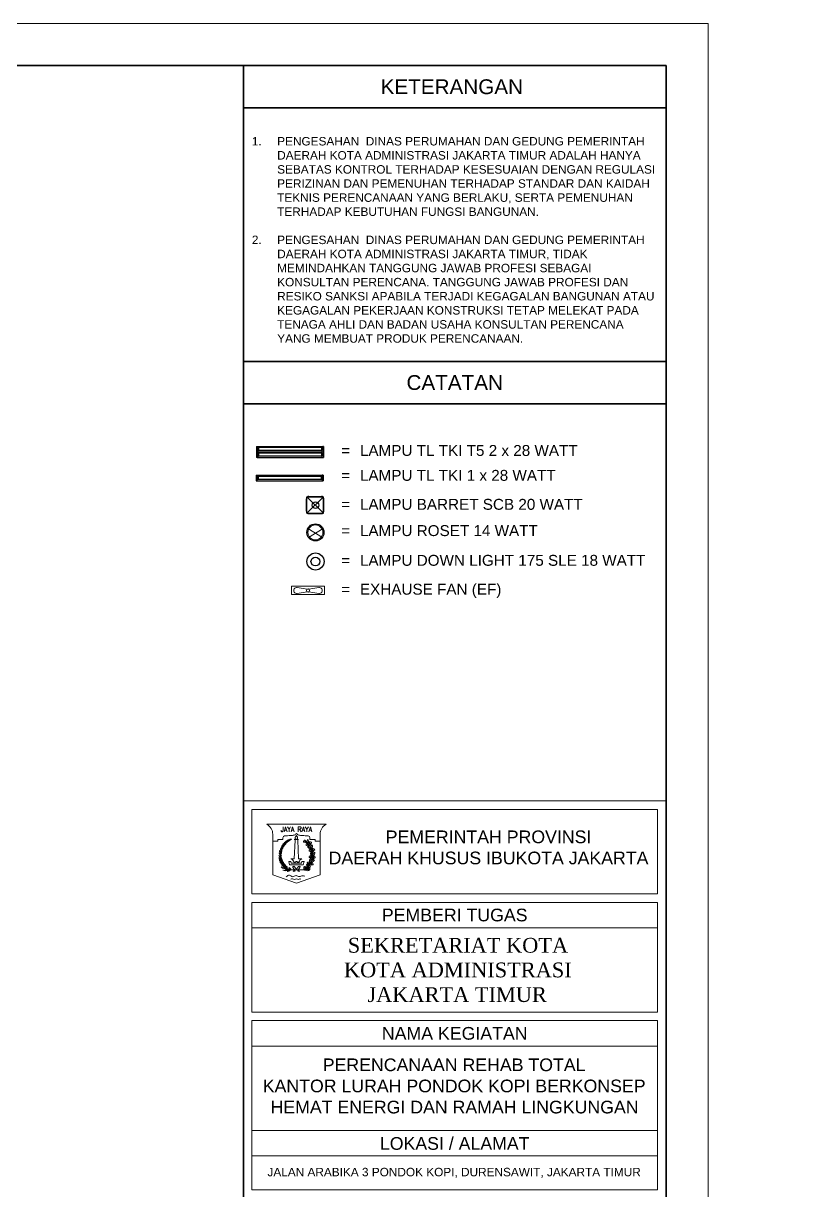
# Model space of a CAD drawing. Header units: millimetres. Extents: x -17012 to 17775, y -5570 to 5430.
# Drawn here: x -3454 to 191, y -95 to 5430 of the extents above; entities that cross this region are included whole.
import ezdxf
from ezdxf.enums import TextEntityAlignment as Align

# ---------------------------------------------------------------- set-up
doc = ezdxf.new("R2010")
doc.units = ezdxf.units.MM
for name, color, linetype, lineweight in [('ars', 11, 'Continuous', 5), ('dinding', 5, 'Continuous', 15), ('GRS KOP', 1, 'Continuous', 35), ('HACH', 252, 'Continuous', 0), ('kop', 7, 'Continuous', 20)]:
    doc.layers.add(name, color=color, linetype=linetype, lineweight=lineweight)
doc.layers.add('HCH', color=8, linetype='Continuous')
doc.layers.add('potongan', color=210, linetype='Continuous')
doc.styles.add('BARU', font='complex.shx')
doc.styles.get("Standard").update_dxf_attribs({"font": 'arial.ttf'})

# ---------------------------------------------------------------- blocks, each defined once
blk = doc.blocks.new('tlhh')
at = {"layer": 'HCH', "color": 2}
for p, q in [((910691.3, 351562.7), (910695.3, 351562.7)), ((910691.3, 351562.7), (910691.3, 351533.9)), ((910691.3, 351533.9), (910695.3, 351533.9)), ((910691.3, 351533.9), (910691.3, 351505.1)), ((910695.3, 351533.9), (910691.3, 351533.9)), ((910695.3, 351505.1), (910691.3, 351505.1)), ((910695.3, 351562.7), (911035.8, 351562.7)), ((910695.3, 351562.7), (910695.3, 351533.9)), ((910699.3, 351552.9), (910695.3, 351552.9)), ((910699.3, 351551.9), (910695.3, 351551.9)), ((910699.3, 351545.9), (910695.3, 351545.9)), ((910699.3, 351544.9), (910695.3, 351544.9)), ((910695.3, 351533.9), (911035.8, 351533.9)), ((910695.3, 351533.9), (910695.3, 351505.1)), ((910695.3, 351533.9), (911035.8, 351533.9)), ((910699.3, 351524.1), (910695.3, 351524.1)), ((910699.3, 351523.1), (910695.3, 351523.1)), ((910699.3, 351517.1), (910695.3, 351517.1)), ((910699.3, 351516.1), (910695.3, 351516.1)), ((910695.3, 351505.1), (911035.8, 351505.1)), ((910699.3, 351554.4), (910699.3, 351543.4)), ((910699.3, 351525.6), (910699.3, 351514.6)), ((911029.4, 351556.8), (910701.6, 351556.8)), ((911029.4, 351541), (910701.6, 351541)), ((911029.4, 351528), (910701.6, 351528)), ((911029.4, 351512.2), (910701.6, 351512.2)), ((910702.1, 351556.8), (910702.1, 351541)), ((910702.1, 351528), (910702.1, 351512.2)), ((911029, 351556.8), (911029, 351541)), ((911029, 351528), (911029, 351512.2)), ((911031.8, 351554.4), (911031.8, 351543.4)), ((911031.8, 351552.9), (911035.8, 351552.9)), ((911031.8, 351551.9), (911035.8, 351551.9)), ((911031.8, 351545.9), (911035.8, 351545.9)), ((911031.8, 351544.9), (911035.8, 351544.9)), ((911031.8, 351525.6), (911031.8, 351514.6)), ((911031.8, 351524.1), (911035.8, 351524.1)), ((911031.8, 351523.1), (911035.8, 351523.1)), ((911031.8, 351517.1), (911035.8, 351517.1)), ((911031.8, 351516.1), (911035.8, 351516.1)), ((911035.8, 351562.7), (911035.8, 351533.9)), ((911039.8, 351562.7), (911035.8, 351562.7)), ((911035.8, 351533.9), (911035.8, 351505.1)), ((911039.8, 351533.9), (911035.8, 351533.9)), ((911035.8, 351533.9), (911039.8, 351533.9)), ((911035.8, 351505.1), (911039.8, 351505.1)), ((911039.8, 351562.7), (911039.8, 351533.9)), ((911039.8, 351533.9), (911039.8, 351505.1))]:
    blk.add_line(p, q, dxfattribs=at)
for centre, start, end in [((910701.6, 351554.4), 90, 180), ((910701.6, 351543.4), 180, 270), ((910701.6, 351525.6), 90, 180), ((910701.6, 351514.6), 180, 270), ((911029.4, 351554.4), 0, 90), ((911029.4, 351543.4), 270, 0), ((911029.4, 351525.6), 0, 90), ((911029.4, 351514.6), 270, 0)]:
    blk.add_arc(centre, 2.36, start, end, dxfattribs=at)
blk = doc.blocks.new('mmj4')
at = {"layer": 'HCH', "color": 3}
for p, q in [((911155.5, 351562.7), (911159.5, 351562.7)), ((911155.5, 351562.7), (911155.5, 351533.9)), ((911155.5, 351533.9), (911159.5, 351533.9)), ((911159.5, 351533.9), (911155.5, 351533.9)), ((911159.5, 351562.7), (911500, 351562.7)), ((911159.5, 351562.7), (911159.5, 351533.9)), ((911163.5, 351552.9), (911159.5, 351552.9)), ((911163.5, 351551.9), (911159.5, 351551.9)), ((911163.5, 351545.9), (911159.5, 351545.9)), ((911163.5, 351544.9), (911159.5, 351544.9)), ((911159.5, 351533.9), (911500, 351533.9)), ((911159.5, 351533.9), (911500, 351533.9)), ((911163.5, 351554.4), (911163.5, 351543.4)), ((911493.7, 351556.8), (911165.9, 351556.8)), ((911493.7, 351541), (911165.9, 351541)), ((911166.4, 351556.8), (911166.4, 351541)), ((911493.2, 351556.8), (911493.2, 351541)), ((911496.1, 351554.4), (911496.1, 351543.4)), ((911496.1, 351552.9), (911500, 351552.9)), ((911496.1, 351551.9), (911500, 351551.9)), ((911496.1, 351545.9), (911500, 351545.9)), ((911496.1, 351544.9), (911500, 351544.9)), ((911500, 351562.7), (911500, 351533.9)), ((911504.1, 351562.7), (911500, 351562.7)), ((911504.1, 351533.9), (911500, 351533.9)), ((911500, 351533.9), (911504.1, 351533.9)), ((911504.1, 351562.7), (911504.1, 351533.9))]:
    blk.add_line(p, q, dxfattribs=at)
for centre, start, end in [((911165.9, 351554.4), 90, 180), ((911165.9, 351543.4), 180, 270), ((911493.7, 351554.4), 0, 90), ((911493.7, 351543.4), 270, 0)]:
    blk.add_arc(centre, 2.36, start, end, dxfattribs=at)
blk = doc.blocks.new('EDE 1E')
at = {"layer": 'HACH'}
for p, q in [((2603736, 335663), (2602871, 334799)), ((2602893, 335642), (2603714, 334820))]:
    blk.add_line(p, q, dxfattribs=at)
at = {"layer": 'HCH'}
for p, q in [((2602858, 334903), (2602858, 335558)), ((2602871, 335663), (2603736, 335663)), ((2602871, 334799), (2602871, 335663)), ((2602976, 335676), (2603631, 335676)), ((2603736, 334799), (2603736, 335663)), ((2603749, 334903), (2603749, 335558)), ((2602871, 334799), (2603736, 334799)), ((2602976, 334786), (2603631, 334786))]:
    blk.add_line(p, q, dxfattribs=at)
blk.add_circle((2603320, 335223), 169, dxfattribs=at)
for centre, start, end in [((2602976, 335558), 90, 180), ((2603631, 335558), 0, 90), ((2602976, 334903), 180, 270), ((2603631, 334903), 270, 0)]:
    blk.add_arc(centre, 118, start, end, dxfattribs=at)
blk = doc.blocks.new('E1C1')
at = {"layer": 'HACH'}
for p, q in [((2608244, 335411), (2609001, 334945)), ((2609036, 335411), (2608279, 334945))]:
    blk.add_line(p, q, dxfattribs=at)
blk.add_circle((2608640, 335206), 387, dxfattribs=at)
at = {"layer": 'HCH'}
blk.add_circle((2608640, 335206), 445, dxfattribs=at)
blk = doc.blocks.new('thr3')
at = {"layer": 'HCH'}
for radius in [44.5, 23.2]:
    blk.add_circle((912892.8, 351514.4), radius, dxfattribs=at)
blk = doc.blocks.new('TBN5R')
at = {"layer": 'dinding', "color": 1, "ltscale": 150}
for p, q in [((913908.9, 349718.4), (913904.4, 349745.8)), ((913915.9, 349718.4), (913920.4, 349745.8)), ((913908.9, 349713), (913904.4, 349685.6)), ((913915.9, 349713), (913920.4, 349685.6))]:
    blk.add_line(p, q, dxfattribs=at)
blk.add_lwpolyline([(913901.2, 349762.3), (913924.8, 349762.3), (913924.8, 349669.1), (913901.2, 349669.1)], close=True, dxfattribs=at)
blk.add_circle((913912.4, 349715.7), 4.41, dxfattribs=at)
for centre, start, end in [((913912.4, 349747.3), 349.1597, 190.8403), ((913912.4, 349684.1), 169.1597, 10.8403)]:
    blk.add_arc(centre, 8.12, start, end, dxfattribs=at)
blk = doc.blocks.new('kop')
at = {"layer": 'ars'}
for p, q in [((74.521, 35.599), (74.496, 35.614)), ((74.534, 35.595), (74.538, 35.581)), ((74.578, 35.526), (74.553, 35.541)), ((74.578, 35.526), (74.581, 35.555)), ((74.6, 35.468), (74.612, 35.457)), ((74.614, 35.467), (74.614, 35.452)), ((74.634, 35.366), (74.615, 35.388)), ((74.634, 35.366), (74.643, 35.394)), ((74.552, 35.066), (74.578, 35.081)), ((74.621, 35.202), (74.607, 35.228)), ((74.621, 35.202), (74.64, 35.225)), ((74.631, 35.289), (74.635, 35.273)), ((74.642, 35.304), (74.637, 35.29)), ((74.472, 34.989), (74.502, 34.992)), ((74.537, 35.048), (74.537, 35.078))]:
    blk.add_line(p, q, dxfattribs=at)
for centre, radius, start, end in [((74.278, 35.315), 0.405, 114.0856, 237.6325), ((74.036, 35.612), 0.0439, 126.6239, 191.0853), ((73.967, 35.639), 0.0439, 306.6239, 11.0853), ((74, 35.656), 0.0352, 303.961, 8.4223), ((74.054, 35.632), 0.0352, 123.961, 188.4223), ((74.045, 35.603), 0.0352, 72.2414, 136.7027), ((74.03, 35.66), 0.0352, 252.2414, 316.7027), ((74.027, 35.676), 0.0352, 297.7406, 2.2019), ((74.078, 35.647), 0.0352, 117.7406, 182.2019), ((74.066, 35.619), 0.0352, 66.021, 130.4823), ((74.057, 35.677), 0.0352, 246.021, 310.4823), ((74.097, 35.661), 0.0281, 113.4007, 177.862), ((74.058, 35.688), 0.0281, 293.4007, 357.862), ((74.086, 35.64), 0.0281, 61.6811, 126.1424), ((74.082, 35.687), 0.0281, 241.6811, 306.1424), ((74.082, 35.701), 0.0281, 293.4007, 357.862), ((74.121, 35.674), 0.0281, 113.4007, 177.862), ((74.11, 35.653), 0.0281, 61.6811, 126.1424), ((74.106, 35.7), 0.0281, 241.6811, 306.1424), ((74.117, 35.713), 0.0281, 260.9368, 325.3982), ((74.136, 35.669), 0.0281, 80.9368, 145.3982), ((74.445, 35.613), 0.0507, 1.4248, 71.624), ((74.589, 35.652), 0.0795, 151.1819, 225.9956), ((74.464, 35.633), 0.0795, 331.1819, 45.9956), ((73.906, 35.362), 0.061, 172.3995, 236.8608), ((73.812, 35.319), 0.061, 352.3995, 56.8608), ((73.916, 35.414), 0.061, 164.619, 229.0804), ((73.817, 35.384), 0.061, 344.619, 49.0804), ((73.933, 35.316), 0.061, 120.6799, 185.1412), ((73.842, 35.364), 0.061, 300.6799, 5.1412), ((73.923, 35.456), 0.0488, 158.8649, 223.3262), ((73.852, 35.424), 0.061, 292.8994, 357.3608), ((73.937, 35.365), 0.061, 112.8994, 177.3608), ((73.842, 35.44), 0.0488, 338.8649, 43.3262), ((73.873, 35.469), 0.0488, 287.1453, 351.6066), ((73.935, 35.415), 0.0488, 107.1453, 171.6066), ((73.942, 35.493), 0.0488, 150.2996, 214.761), ((73.859, 35.489), 0.0488, 330.2996, 34.761), ((73.948, 35.451), 0.0488, 98.58, 163.0414), ((73.894, 35.513), 0.0488, 278.58, 343.0414), ((73.961, 35.528), 0.0488, 145.7989, 210.2603), ((73.879, 35.531), 0.0488, 325.7989, 30.2603), ((73.916, 35.552), 0.0488, 274.0793, 338.5407), ((73.965, 35.485), 0.0488, 94.0793, 158.5407), ((73.985, 35.56), 0.0488, 139.3679, 203.8292), ((73.904, 35.572), 0.0488, 319.3679, 23.8292), ((73.984, 35.517), 0.0488, 87.6483, 152.1096), ((73.943, 35.589), 0.0488, 267.6483, 332.1096), ((74.012, 35.589), 0.0488, 133.8416, 198.303), ((73.932, 35.609), 0.0488, 313.8416, 18.303), ((74.007, 35.547), 0.0488, 82.122, 146.5834), ((73.973, 35.622), 0.0488, 262.122, 326.5834), ((74.026, 35.575), 0.0439, 74.9043, 139.3657), ((74.005, 35.646), 0.0439, 254.9043, 319.3657), ((74.232, 35.315), 0.405, 302.3675, 44.4851), ((74.485, 35.674), 0.0613, 235.5154, 280.6207), ((74.541, 35.601), 0.0613, 235.5154, 280.6207), ((74.502, 35.54), 0.0507, 1.4248, 71.624), ((74.526, 35.44), 0.0795, 20.9123, 95.7261), ((74.592, 35.547), 0.0795, 200.9123, 275.7261), ((74.611, 35.596), 0.0507, 162.5946, 232.7938), ((74.623, 35.449), 0.0613, 217.2288, 262.3342), ((74.538, 35.6), 0.0613, 313.598, 358.7033), ((74.663, 35.361), 0.0795, 171.1641, 245.9779), ((74.552, 35.301), 0.0795, 351.1641, 65.9779), ((74.566, 35.403), 0.0507, 343.1383, 53.3375), ((74.684, 35.504), 0.0795, 133.1999, 208.0136), ((74.559, 35.525), 0.0795, 313.1999, 28.0136), ((74.682, 35.427), 0.0507, 150.0679, 220.2671), ((74.721, 35.315), 0.0795, 113.3027, 188.1164), ((74.611, 35.377), 0.0795, 293.3027, 8.1164), ((74.611, 35.447), 0.0613, 301.0712, 346.1766), ((73.816, 35.253), 0.061, 2.2926, 66.7539), ((73.901, 35.312), 0.061, 182.2926, 246.7539), ((73.829, 35.191), 0.061, 12.6628, 77.1241), ((73.902, 35.264), 0.061, 192.6628, 257.1241), ((73.907, 35.225), 0.061, 200.2151, 264.6765), ((73.844, 35.143), 0.061, 20.2151, 84.6765), ((73.921, 35.183), 0.061, 206.1601, 270.6214), ((73.867, 35.095), 0.061, 26.1601, 90.6214), ((73.936, 35.271), 0.061, 130.573, 195.0343), ((73.837, 35.302), 0.061, 310.573, 15.0343), ((73.943, 35.23), 0.061, 140.9432, 205.4045), ((73.841, 35.243), 0.061, 320.9432, 25.4045), ((73.941, 35.145), 0.061, 208.508, 272.9693), ((73.891, 35.055), 0.061, 28.508, 92.9693), ((73.957, 35.19), 0.061, 140.9432, 205.4045), ((73.854, 35.203), 0.061, 320.9432, 25.4045), ((73.974, 35.153), 0.061, 146.9028, 211.3642), ((73.871, 35.155), 0.061, 326.9028, 31.3642), ((73.997, 35.115), 0.061, 146.6953, 211.1566), ((73.893, 35.117), 0.061, 326.6953, 31.1566), ((74.021, 35.084), 0.061, 144.8635, 209.3249), ((73.918, 35.089), 0.061, 324.8635, 29.3249), ((74.049, 35.054), 0.061, 144.4903, 208.9516), ((73.946, 35.059), 0.061, 324.4903, 28.9516), ((74.567, 35.052), 0.0795, 137.1076, 211.9214), ((74.441, 35.064), 0.0795, 317.1076, 31.9214), ((74.582, 35.119), 0.0613, 176.9872, 222.0926), ((74.509, 35.12), 0.0507, 302.8967, 13.0959), ((74.644, 35.186), 0.0795, 153.0891, 227.9029), ((74.627, 35.286), 0.0613, 205.6201, 250.7254), ((74.52, 35.163), 0.0795, 333.0891, 47.9029), ((74.629, 35.078), 0.0507, 106.5818, 176.781), ((74.591, 35.141), 0.0613, 257.5851, 302.6905), ((74.562, 35.252), 0.0507, 331.5296, 41.7288), ((74.602, 35.228), 0.0795, 271.02, 345.8338), ((74.68, 35.129), 0.0795, 91.02, 165.8338), ((74.688, 35.241), 0.0507, 128.2781, 198.4773), ((74.63, 35.285), 0.0613, 279.2815, 324.3868), ((73.921, 35.015), 0.061, 40.0311, 104.4924), ((73.953, 35.113), 0.061, 220.0311, 284.4924), ((73.956, 34.978), 0.061, 49.2006, 113.662), ((73.971, 35.08), 0.061, 229.2006, 293.662), ((73.99, 34.949), 0.061, 44.4223, 108.8836), ((74.014, 35.049), 0.061, 224.4223, 288.8836), ((74.08, 35.031), 0.061, 156.1803, 220.6416), ((73.978, 35.016), 0.061, 336.1803, 40.6416), ((74.547, 34.969), 0.0507, 83.4432, 153.6424), ((74.537, 35.042), 0.0613, 234.4466, 279.5519), ((74.569, 34.993), 0.0612, 69.8962, 144.7099), ((74.541, 35.085), 0.0612, 249.8962, 324.7099)]:
    blk.add_arc(centre, radius, start, end, dxfattribs=at)
at = {"layer": 'ars', "color": 11}
for centre, radius, start, end in [((74.491, 34.995), 0.0613, 158.8696, 203.9749), ((74.422, 35.02), 0.0507, 284.779, 354.9783), ((74.44, 34.986), 0.016, 270, 302.3675)]:
    blk.add_arc(centre, radius, start, end, dxfattribs=at)
at = {"layer": 'ars'}
for points, start_tangent, end_tangent in [([(74.461, 35.651), (74.466, 35.634), (74.45, 35.624), (74.429, 35.623), (74.426, 35.64), (74.439, 35.661), (74.444, 35.672), (74.461, 35.663), (74.461, 35.651)], (0.714442, -0.699695), (0.714442, -0.699695)), ([(74.518, 35.578), (74.523, 35.561), (74.507, 35.551), (74.486, 35.55), (74.483, 35.567), (74.496, 35.588), (74.501, 35.599), (74.518, 35.589), (74.518, 35.578)], (0.714442, -0.699695), (0.714442, -0.699695)), ([(74.594, 35.435), (74.593, 35.416), (74.574, 35.412), (74.555, 35.418), (74.556, 35.435), (74.576, 35.451), (74.584, 35.459), (74.597, 35.445), (74.594, 35.435)], (0.458819, -0.88853), (0.458819, -0.88853)), ([(74.571, 35.605), (74.582, 35.591), (74.6, 35.598), (74.612, 35.615), (74.601, 35.627), (74.576, 35.629), (74.564, 35.631), (74.562, 35.612), (74.571, 35.605)], (0.149901, -0.988701), (0.149901, -0.988701)), ([(74.644, 35.445), (74.652, 35.429), (74.671, 35.432), (74.687, 35.445), (74.678, 35.46), (74.654, 35.467), (74.643, 35.472), (74.637, 35.453), (74.644, 35.445)], (-0.068112, -0.997678), (-0.068112, -0.997678)), ([(74.551, 35.127), (74.539, 35.113), (74.521, 35.122), (74.51, 35.139), (74.522, 35.151), (74.547, 35.151), (74.559, 35.152), (74.56, 35.133), (74.551, 35.127)], (-0.223771, -0.974642), (-0.223771, -0.974642)), ([(74.596, 35.277), (74.591, 35.26), (74.572, 35.259), (74.554, 35.269), (74.559, 35.285), (74.581, 35.297), (74.591, 35.303), (74.601, 35.287), (74.596, 35.277)], (0.270637, -0.962681), (0.270637, -0.962681)), ([(74.614, 35.117), (74.608, 35.1), (74.624, 35.089), (74.645, 35.088), (74.649, 35.104), (74.636, 35.126), (74.631, 35.137), (74.614, 35.128), (74.614, 35.117)], (-0.735998, -0.676983), (-0.735998, -0.676983)), ([(74.66, 35.272), (74.661, 35.253), (74.68, 35.25), (74.699, 35.256), (74.697, 35.273), (74.677, 35.288), (74.669, 35.297), (74.656, 35.282), (74.66, 35.272)], (-0.433585, -0.901113), (-0.433585, -0.901113)), ([(74.463, 35.013), (74.447, 35.004), (74.433, 35.018), (74.428, 35.037), (74.443, 35.045), (74.467, 35.037), (74.479, 35.034), (74.474, 35.016), (74.463, 35.013)], (-0.515761, -0.856733), (-0.515761, -0.856733)), ([(74.549, 35.011), (74.537, 34.997), (74.548, 34.981), (74.566, 34.972), (74.576, 34.985), (74.573, 35.01), (74.573, 35.022), (74.554, 35.021), (74.549, 35.011)], (-0.942817, -0.33331), (-0.942817, -0.33331))]:
    blk.add_spline(points, degree=3, dxfattribs=dict(at, start_tangent=start_tangent, end_tangent=end_tangent))
for points in [[(74.445, 34.97), (74.47, 34.975), (74.522, 34.973), (74.56, 34.955)], [(74.445, 34.97), (74.468, 34.959), (74.518, 34.947), (74.56, 34.955)]]:
    blk.add_spline(points, degree=3, dxfattribs=at)
at = {"layer": 'GRS KOP'}
for p, q in [((73, 1), (73, 54)), ((83, 1), (83, 54)), ((73, 53), (83, 53)), ((73, 47), (83, 47)), ((73, 46), (83, 46))]:
    blk.add_line(p, q, dxfattribs=at)
blk.add_lwpolyline([(1, 54), (83, 54), (83, 1), (1, 1)], close=True, dxfattribs=at)
at = {"layer": 'kop', "color": 7}
for p, q in [((84, 55), (0, 55)), ((84, 55), (84, 0)), ((84, 55), (84, 0)), ((74.205, 35.69), (74.305, 35.69)), ((74.225, 35.67), (74.205, 35.23)), ((74.235, 35.698), (74.275, 35.698)), ((74.285, 35.67), (74.305, 35.23)), ((74.075, 35.17), (74.124, 35.17)), ((74.075, 35.17), (74.095, 35.09)), ((74.095, 35.09), (74.415, 35.09)), ((74.124, 35.23), (74.124, 35.228)), ((74.124, 35.23), (74.205, 35.23)), ((74.124, 35.228), (74.129, 35.228)), ((74.124, 35.17), (74.134, 35.13)), ((74.134, 35.13), (74.376, 35.13)), ((74.195, 35.15), (74.235, 35.15)), ((74.275, 35.15), (74.315, 35.15)), ((74.305, 35.23), (74.386, 35.23)), ((74.376, 35.13), (74.386, 35.17)), ((74.381, 35.228), (74.386, 35.228)), ((74.386, 35.23), (74.386, 35.228)), ((74.386, 35.17), (74.435, 35.17)), ((74.415, 35.09), (74.435, 35.17))]:
    blk.add_line(p, q, dxfattribs=at)
at = {"layer": 'kop'}
for p, q in [((83, 36.6), (73, 36.6)), ((83, 36.6), (73, 36.6)), ((73.2, 34.4), (73.2, 36.4)), ((82.8, 36.4), (73.2, 36.4)), ((82.8, 34.4), (82.8, 36.4)), ((82.8, 34.4), (73.2, 34.4)), ((73.2, 31.6), (73.2, 34.2)), ((82.8, 34.2), (73.2, 34.2)), ((82.8, 31.6), (82.8, 34.2)), ((82.8, 33.6), (73.2, 33.6)), ((82.8, 31.6), (73.2, 31.6)), ((73.2, 27.4), (73.2, 31.4)), ((82.8, 31.4), (73.2, 31.4)), ((82.8, 27.4), (82.8, 31.4)), ((82.8, 30.8), (73.2, 30.8)), ((82.8, 28.8), (73.2, 28.8)), ((82.8, 28.2), (73.2, 28.2)), ((82.8, 27.4), (73.2, 27.4))]:
    blk.add_line(p, q, dxfattribs=at)
at = {"layer": 'kop', "color": 5}
for p, q in [((74.955, 36.05), (73.555, 36.05)), ((73.695, 35.81), (73.695, 34.85)), ((73.695, 35.65), (73.815, 35.65)), ((73.815, 35.69), (73.815, 35.65)), ((73.815, 35.69), (73.935, 35.69)), ((73.935, 35.73), (73.935, 35.69)), ((74.575, 35.73), (74.575, 35.69)), ((74.695, 35.69), (74.575, 35.69)), ((74.695, 35.69), (74.695, 35.65)), ((74.815, 35.65), (74.695, 35.65)), ((74.815, 35.81), (74.815, 34.85)), ((73.695, 34.85), (74.255, 34.65)), ((74.225, 34.95), (74.171, 35.022)), ((74.255, 34.986), (74.203, 35.046)), ((74.225, 34.95), (74.21, 34.93)), ((74.255, 34.986), (74.307, 35.046)), ((74.255, 34.65), (74.815, 34.85)), ((74.285, 34.95), (74.339, 35.022)), ((74.285, 34.95), (74.3, 34.93))]:
    blk.add_line(p, q, dxfattribs=at)
at = {"layer": 'kop', "color": 7}
for points in [[(74.235, 35.698), (74.233, 35.701), (74.231, 35.704), (74.229, 35.707), (74.228, 35.71), (74.227, 35.713), (74.227, 35.715), (74.226, 35.718), (74.226, 35.72), (74.226, 35.723), (74.226, 35.725), (74.226, 35.728), (74.226, 35.731), (74.226, 35.733), (74.227, 35.736), (74.228, 35.738), (74.229, 35.741), (74.23, 35.743), (74.232, 35.746), (74.234, 35.749), (74.236, 35.753), (74.24, 35.758), (74.244, 35.763), (74.249, 35.77), (74.255, 35.778)], [(74.275, 35.698), (74.277, 35.701), (74.279, 35.704), (74.281, 35.707), (74.282, 35.71), (74.283, 35.713), (74.283, 35.715), (74.284, 35.718), (74.284, 35.72), (74.284, 35.723), (74.284, 35.725), (74.284, 35.728), (74.284, 35.731), (74.284, 35.733), (74.283, 35.736), (74.282, 35.738), (74.281, 35.741), (74.28, 35.743), (74.278, 35.746), (74.276, 35.749), (74.274, 35.753), (74.27, 35.758), (74.266, 35.763), (74.261, 35.77), (74.255, 35.778)]]:
    blk.add_lwpolyline(points, dxfattribs=at)
at = {"layer": 'kop', "color": 1}
blk.add_lwpolyline([(74.07, 34.97), (74.44, 34.97)], close=True, dxfattribs=at)
at = {"layer": 'kop', "color": 5}
for points in [[(74.21, 34.97), (74.18, 34.93)], [(74.3, 34.97), (74.33, 34.93)]]:
    blk.add_lwpolyline(points, dxfattribs=at)
for centre, radius, start, end in [((73.419, 35.81), 0.276, 0, 60.5129), ((75.091, 35.81), 0.276, 119.4871, 180), ((73.975, 35.73), 0.04, 90, 180), ((74.535, 35.73), 0.04, 0, 90), ((74.187, 35.034), 0.02, 36.8699, 216.8699), ((74.323, 35.034), 0.02, 323.1301, 143.1301)]:
    blk.add_arc(centre, radius, start, end, dxfattribs=at)
at = {"layer": 'kop', "color": 7}
for centre, radius, start, end in [((74.198, 35.663), 0.0283, 15, 75), ((74.312, 35.663), 0.0283, 105, 165), ((74.079, 35.119), 0.12, 15, 65.3894), ((74.255, 35.15), 0.02, 0, 180), ((74.431, 35.119), 0.12, 114.6106, 165)]:
    blk.add_arc(centre, radius, start, end, dxfattribs=at)
at = {"layer": 'kop', "color": 1}
blk.add_arc((74.07, 34.986), 0.016, 237.6325, 270, dxfattribs=at)
at = {"layer": 'kop', "color": 5}
for points in [[(74.255, 35.83), (74.232, 35.807), (74.2, 35.793), (74.12, 35.782), (74.046, 35.777), (73.975, 35.77)], [(74.255, 35.83), (74.278, 35.807), (74.31, 35.793), (74.39, 35.782), (74.464, 35.777), (74.535, 35.77)], [(74.023, 34.99), (74.006, 34.984), (73.974, 34.992), (73.925, 35.01), (73.891, 35.041)], [(74.038, 34.971), (74.016, 34.967), (73.997, 34.959), (73.964, 34.956), (73.932, 34.964)], [(74.082, 34.965), (74.066, 34.956), (74.034, 34.952), (74.006, 34.952), (73.992, 34.948)], [(74.015, 34.807), (74.089, 34.844), (74.162, 34.807), (74.249, 34.833), (74.326, 34.809), (74.4, 34.83), (74.45, 34.817)], [(74.125, 34.97), (74.104, 34.959), (74.093, 34.947), (74.051, 34.932), (74.033, 34.937)], [(74.113, 34.984), (74.085, 34.986), (74.071, 34.993), (74.051, 34.993)], [(74.125, 34.97), (74.112, 34.996), (74.085, 35.02), (74.081, 35.031)], [(74.12, 34.747), (74.16, 34.759), (74.204, 34.744), (74.255, 34.753), (74.3, 34.744), (74.332, 34.758), (74.357, 34.749)]]:
    blk.add_spline(points, degree=3, dxfattribs=at)
at = {"layer": 'kop'}
for s, height, p in [('KETERANGAN ', 0.35, (78, 53.5)), ('CATATAN', 0.35, (78, 46.5)), ('PEMERINTAH PROVINSI', 0.29998, (78.8, 35.75)), ('DAERAH KHUSUS IBUKOTA JAKARTA', 0.29998, (78.8, 35.25)), ('PEMBERI TUGAS', 0.3, (78, 33.9)), ('NAMA KEGIATAN', 0.3, (78, 31.1)), ('LOKASI / ALAMAT', 0.3, (78, 28.5)), ('JALAN ARABIKA 3 PONDOK KOPI, DURENSAWIT, JAKARTA TIMUR', 0.2, (77.986, 27.8))]:
    blk.add_text(s, height=height, dxfattribs=at).set_placement(p, align=Align.MIDDLE)
at = {"layer": 'kop', "color": 5, "style": 'BARU', "width": 0.9}
blk.add_text('JAYA RAYA', height=0.12, dxfattribs=at).set_placement((74.255, 35.93), align=Align.MIDDLE)
at = {"layer": 'kop', "insert": (73.2, 49.875), "char_height": 0.2, "width": 9.6, "attachment_point": 4}
blk.add_mtext('\\pi-0.6,l0.6,t0.6;1.^IPENGESAHAN  DINAS PERUMAHAN DAN GEDUNG PEMERINTAH DAERAH KOTA ADMINISTRASI JAKARTA TIMUR ADALAH HANYA SEBATAS KONTROL TERHADAP KESESUAIAN DENGAN REGULASI PERIZINAN DAN PEMENUHAN TERHADAP STANDAR DAN KAIDAH TEKNIS PERENCANAAN YANG BERLAKU, SERTA PEMENUHAN TERHADAP KEBUTUHAN FUNGSI BANGUNAN.\\P\\P2.^IPENGESAHAN  DINAS PERUMAHAN DAN GEDUNG PEMERINTAH DAERAH KOTA ADMINISTRASI JAKARTA TIMUR, TIDAK MEMINDAHKAN TANGGUNG JAWAB PROFESI SEBAGAI KONSULTAN PERENCANA. TANGGUNG JAWAB PROFESI DAN RESIKO SANKSI APABILA TERJADI KEGAGALAN BANGUNAN ATAU KEGAGALAN PEKERJAAN KONSTRUKSI TETAP MELEKAT PADA TENAGA AHLI DAN BADAN USAHA KONSULTAN PERENCANA YANG MEMBUAT PRODUK PERENCANAAN.', dxfattribs=at)
at = {"layer": 'kop', "insert": (74.033, 33.359), "char_height": 0.35, "attachment_point": 1, "style": 'BARU'}
blk.add_mtext_dynamic_manual_height_columns('\\pi1.4375;{\\fRomantic|b0|i0|c2|p2;SEKRETARIAT KOTA\\P\\pi1.3461;KOTA ADMINISTRASI\\P\\pi1.9027;JAKARTA TIMUR}', width=7.94943, gutter_width=1.5, heights=[0], dxfattribs=at)
at = {"layer": 'kop', "insert": (73.364, 30.505), "char_height": 0.3, "attachment_point": 1}
blk.add_mtext_dynamic_manual_height_columns('\\pi1.5136;PERENCANAAN REHAB TOTAL \\P\\pi0.093811;KANTOR LURAH PONDOK KOPI BERKONSEP \\P\\pi0.27839;HEMAT ENERGI DAN RAMAH LINGKUNGAN', width=9.19785, gutter_width=1.5, heights=[0], dxfattribs=at)
at = {"layer": 'kop', "style": 'BARU', "flags": 4}
for p, height in [((73.8, 5.4), 0.35), ((80.303, 5.382), 0.25), ((73.8, 4.9), 0.35), ((80.303, 4.882), 0.25), ((73.8, 4.4), 0.35), ((80.303, 4.382), 0.25)]:
    blk.add_attdef('-', p, '', height=height, dxfattribs=at)
at = {"layer": 'kop', "flags": 4}
for tag, p in [('AR-00', (78.057, 2.648)), ('00', (81.238, 2.647))]:
    blk.add_attdef(tag, text='', height=0.35, dxfattribs=at).set_placement(p, align=Align.MIDDLE)

msp = doc.modelspace()

# ---------------------------------------------------------------- hatches: boundary and pattern name
at = {"layer": 'ars'}
h = msp.add_hatch(dxfattribs=at)
h.set_pattern_fill('TEMBOK', color=256, scale=0.5, angle=90)
h.set_pattern_definition([(135, (204.6752, 55.8275), (-0.353553, -0.353553), []), (135, (204.6752, 55.9525), (-0.353553, -0.353553), [])])
h.paths.add_polyline_path([(191.4, 56.3), (191.2, 56.3), (191.2, 56.1), (191.4, 56.1)])

# ---------------------------------------------------------------- linework, layer by layer
at = {"layer": 'kop', "color": 7}
for q in [(-17012.5, 5429.8), (-212.5, -5570.2), (-212.5, -5570.2)]:
    msp.add_line((-212.5, 5429.8), q, dxfattribs=at)

# ---------------------------------------------------------------- block references
at = {"layer": 'dinding', "xscale": 1.689999999984821, "yscale": 1.689999999984821, "zscale": 1.69, "rotation": 90}
msp.add_blockref('TBN5R', (588912.9, -1541766.3), dxfattribs=at)
at = {"layer": 'HACH', "xscale": 0.0909999999333877, "yscale": 0.0909999999333877, "zscale": 0.091}
for name, p in [('EDE 1E', (-238973.7, -27355.7)), ('E1C1', (-239458, -27483.2))]:
    msp.add_blockref(name, p, dxfattribs=at)
at = {"layer": 'kop', "xscale": 200, "yscale": 200, "zscale": 200}
msp.add_blockref('kop', (-17012.5, -5570.2), dxfattribs=at)
at = {"layer": 'potongan', "xscale": 0.910000000090804, "yscale": 0.9100000000150885, "zscale": 0.9099999999999999}
for name, p in [('tlhh', (-831079.7, -316494.7)), ('mmj4', (-831504, -316630.9)), ('thr3', (-832803.9, -316995.4))]:
    msp.add_blockref(name, p, dxfattribs=at)

# ---------------------------------------------------------------- texts
at = {"layer": 'HCH', "color": 3}
for s, height, p in [('LAMPU TL TKI T5 2 x 28 WATT', 51.649, (-1861, 3382.5)), ('=', 51.6, (-1949.2, 3382.5)), ('LAMPU TL TKI 1 x 28 WATT', 51.649, (-1861, 3264.7)), ('=', 51.6, (-1949.2, 3264.7)), ('=', 51.6, (-1949.2, 3127.6)), ('LAMPU BARRET SCB 20 WATT', 51.649, (-1861, 3127.6)), ('=', 51.6, (-1949.2, 3003.2)), ('LAMPU ROSET 14 WATT', 51.649, (-1861, 3003.2)), ('=', 51.6, (-1949.2, 2862.5)), ('LAMPU DOWN LIGHT 175 SLE 18 WATT', 51.649, (-1861, 2862.5)), ('=', 51.6, (-1949.2, 2725.8)), ('EXHAUSE FAN (EF)', 51.649, (-1861, 2725.8))]:
    msp.add_text(s, height=height, dxfattribs=at).set_placement(p)

doc.saveas('drawing.dxf')
